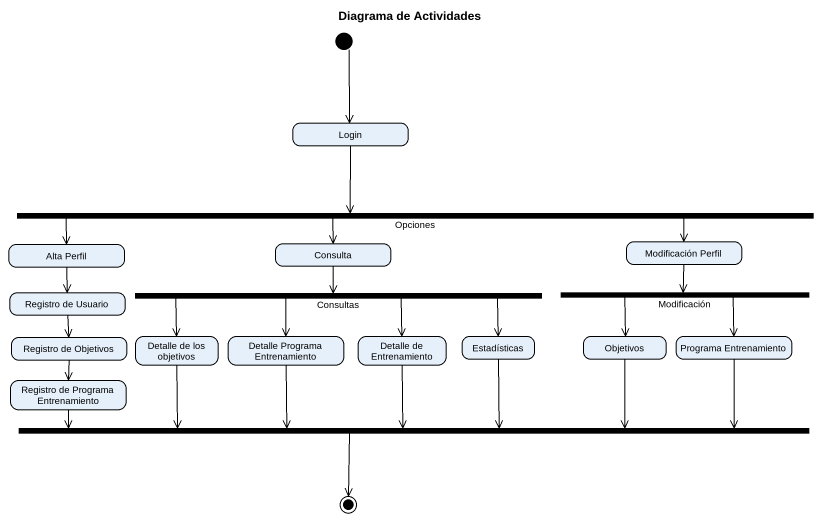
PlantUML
@startuml
title Diagrama de Actividades
hide empty description
state Login
state Opciones <<fork>>
state "Alta Perfil" as Alta_Perfil
state Consulta
state "Modificación Perfil" as Modificación_Perfil
state "Registro de Usuario" as Registro_de_Usuario
state Consultas <<fork>>
state Modificación <<fork>>
state "Registro de Objetivos" as Registro_de_Objetivos
state "Detalle de los objetivos" as Detalle_de_los_objetivos
state "Detalle Programa Entrenamiento" as Detalle_Programa
state "Detalle de Entrenamiento" as Detalle_de_Entrenamiento
state Estadísticas
state Objetivos
state "Programa Entrenamiento" as Programa_Entrenamiento
state "Registro de Programa Entrenamiento" as Registro_de_Programa
state fork1 <<join>>
[*] --> Login
Login --> Opciones
Opciones -left-> Alta_Perfil
Opciones -left-> Consulta
Opciones -right-> Modificación_Perfil
Alta_Perfil --> Registro_de_Usuario
Consulta --> Consultas
Modificación_Perfil --> Modificación
Registro_de_Usuario --> Registro_de_Objetivos
Consultas -left-> Detalle_de_los_objetivos
Consultas --> Detalle_Programa
Consultas --> Detalle_de_Entrenamiento
Consultas -right-> Estadísticas
Modificación --> Objetivos
Modificación --> Programa_Entrenamiento
Registro_de_Objetivos --> Registro_de_Programa
Detalle_de_los_objetivos -right-> fork1
Detalle_Programa --> fork1
Detalle_de_Entrenamiento --> fork1
Estadísticas --> fork1
Objetivos -left-> fork1
Programa_Entrenamiento -left-> fork1
Registro_de_Programa -right-> fork1
fork1 --> [*]
@enduml
